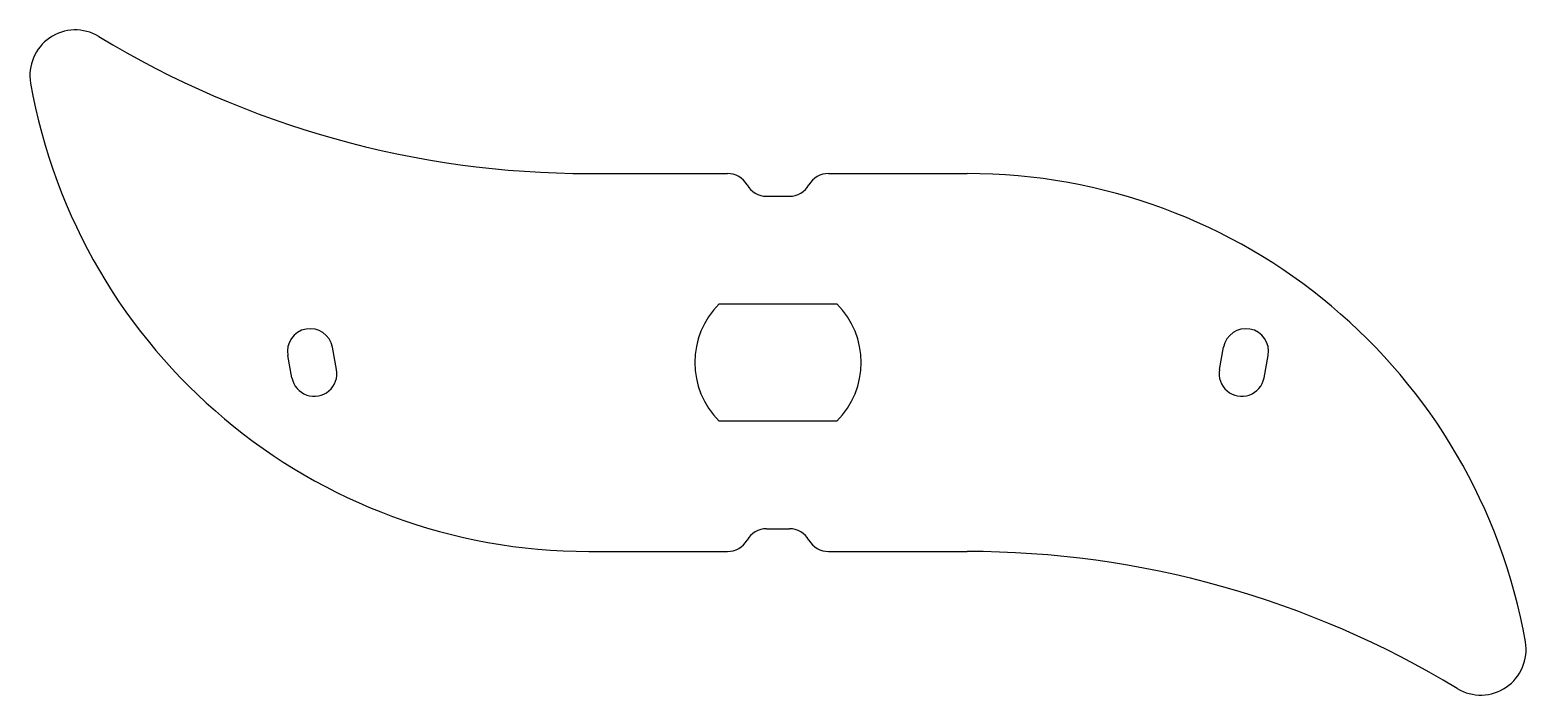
# Model space of a CAD drawing. Extents: x -49.5 to 49.5, y -22 to 22.
import ezdxf

# ---------------------------------------------------------------- set-up
doc = ezdxf.new("R2010")
doc.units = 0
doc.layers.add('VISIBLE', color=7, linetype='CONTINUOUS')

msp = doc.modelspace()

# ---------------------------------------------------------------- linework, layer by layer
at = {"layer": 'VISIBLE'}
for p, q in [((-12.5, 12.5), (-3.348, 12.5)), ((3.348, 12.5), (12.5, 12.5)), ((-0.75, 11), (0.75, 11)), ((-3.889, 3.889), (3.889, 3.889)), ((-29.194, -0.465), (-29.467, 1.01)), ((29.194, -0.465), (29.467, 1.01)), ((-32.144, -1.01), (-32.417, 0.465)), ((32.144, -1.01), (32.417, 0.465)), ((3.889, -3.889), (-3.889, -3.889)), ((-0.75, -11), (0.75, -11)), ((-12.5, -12.5), (-3.348, -12.5)), ((3.348, -12.5), (12.5, -12.5))]:
    msp.add_line(p, q, dxfattribs=at)
for centre, radius, start, end in [((-46.474, 19), 3, 58.75552, 190.01541), ((-12.5, 75), 62.5, 238.75552, 270), ((-12.5, 25), 37.5, 190.01541, 270), ((-3.348, 11), 1.5, 30, 90), ((3.348, 11), 1.5, 90, 150), ((12.5, -25), 37.5, 10.01541, 90), ((-0.75, 12.5), 1.5, 210, 270), ((0.75, 12.5), 1.5, 270, 330), ((0, 0), 5.5, 135, 225), ((0, 0), 5.5, 315, 45), ((-30.942, 0.738), 1.5, 10.46398, 190.46398), ((30.942, 0.738), 1.5, 349.53602, 169.53602), ((-30.669, -0.738), 1.5, 190.46398, 10.46398), ((30.669, -0.738), 1.5, 169.53602, 349.53602), ((-3.348, -11), 1.5, 270, 330), ((-0.75, -12.5), 1.5, 90, 150), ((0.75, -12.5), 1.5, 30, 90), ((3.348, -11), 1.5, 210, 270), ((12.5, -75), 62.5, 58.75552, 90), ((46.474, -19), 3, 238.75552, 10.01541)]:
    msp.add_arc(centre, radius, start, end, dxfattribs=at)

doc.saveas('drawing.dxf')
